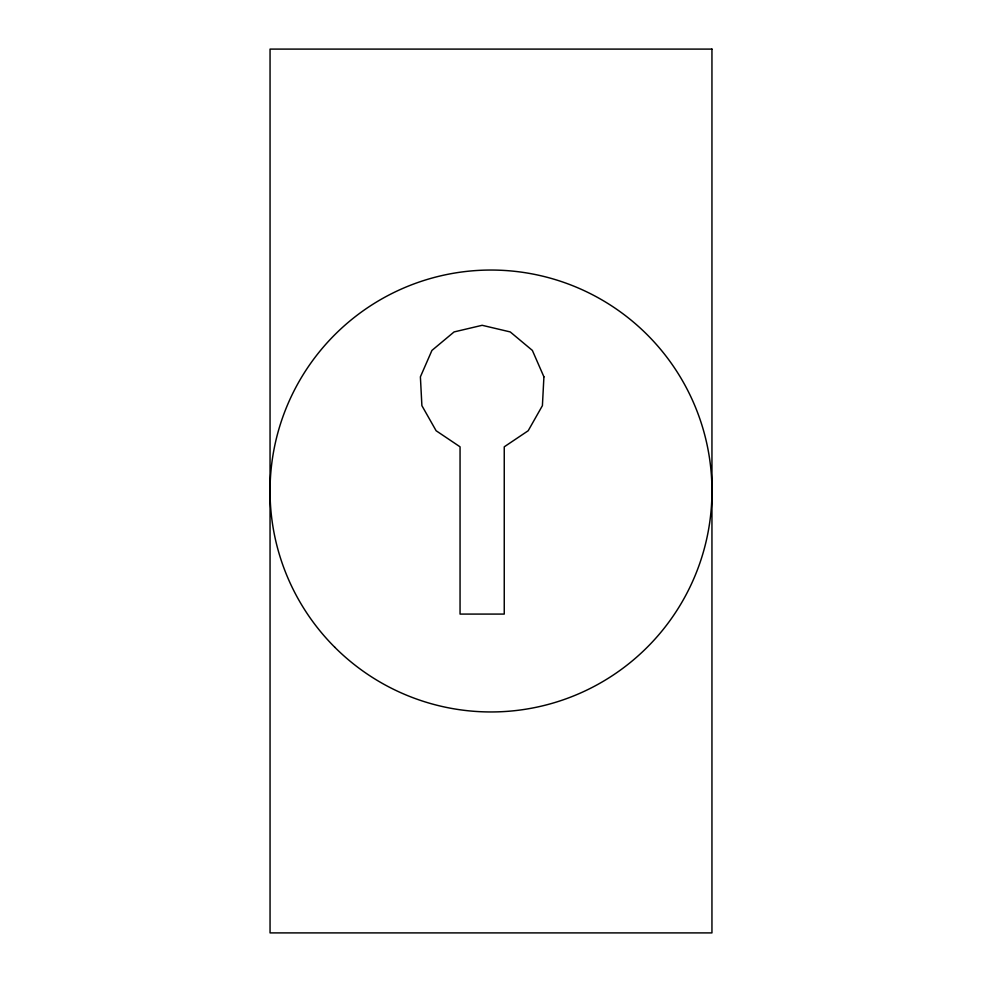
<?xml version="1.0" encoding="UTF-8"?>
<svg xmlns="http://www.w3.org/2000/svg" width="982" height="982" viewBox="0 0 982 982"><rect width="100%" height="100%" fill="white"/><g stroke="black" fill="none" stroke-linecap="round" stroke-linejoin="round"><path stroke-width="1.47" d="M543.918 376.843L542.408 405.652L528.193 430.742L504.245 446.822L504.245 614.081L460.055 614.081L460.055 446.822L436.118 430.742L421.892 405.652L420.394 376.843L431.933 350.414L454.089 331.928L482.15 325.3L510.223 331.928L532.367 350.414L543.918 376.843M711.95 49.1L270.05 49.1L270.05 932.9L711.95 932.9L711.95 49.1M334.764 647.236A220.95 220.95 0 0 0 704.425 548.189A220.95 220.95 0 0 0 433.811 277.575A220.95 220.95 0 0 0 334.764 647.236"/></g></svg>
